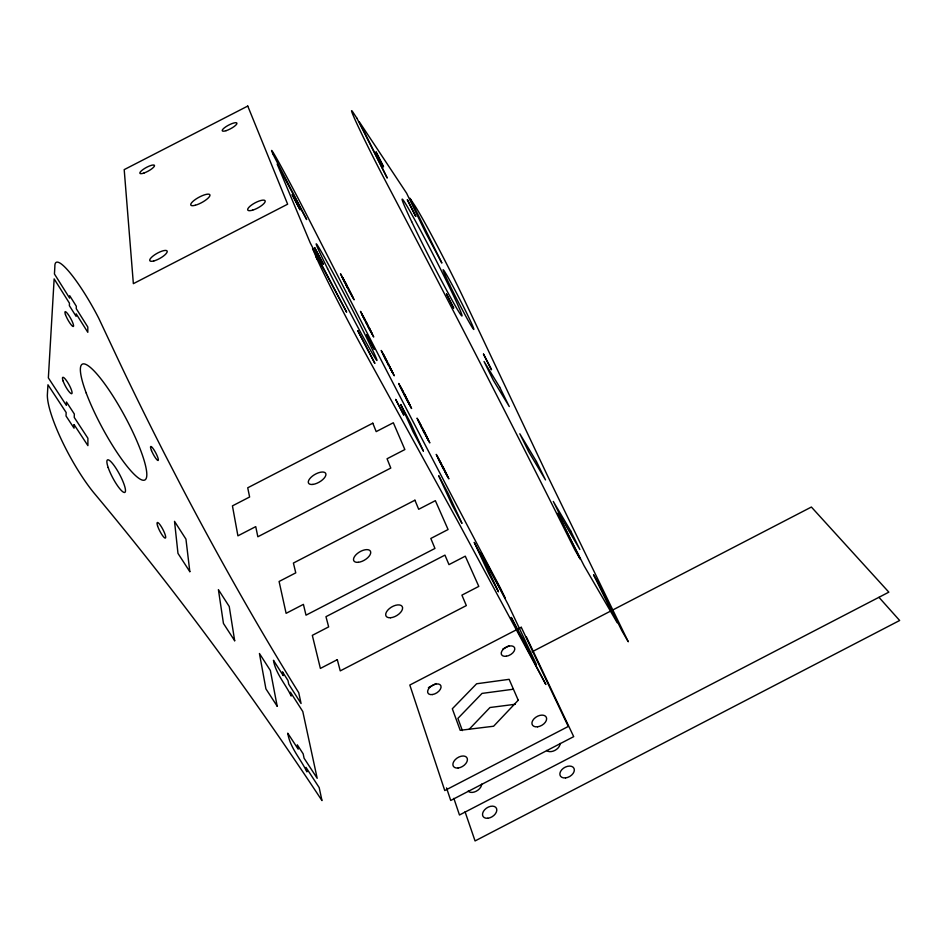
<?xml version="1.0" encoding="UTF-8"?>
<svg xmlns="http://www.w3.org/2000/svg" width="947" height="947" viewBox="0 0 947 947"><rect width="100%" height="100%" fill="white"/><g stroke="black" fill="none" stroke-linecap="round" stroke-linejoin="round"><path stroke-width="1.42" d="M469.049 729.403L489.978 707.516L515.286 704.272M428.399 687.629L436.236 683.556M502.857 649.038L509.379 645.653M532.214 651.725L811.39 507.036L888.842 592.159L459.473 815L453.85 798.345M513.061 689.262L482.035 693.405L457.898 718.406L462.385 730.599M273.21 154.633L306.662 219.562L277.175 164.091L310.237 242.917L346.626 312.167L312.546 248.422L317.008 259.076M878.994 597.368L899.65 620.486L475.063 840.936L465.06 811.78M427.559 438.781L428.446 440.26L427.286 437.656M401.043 387.808L400.06 386.127L403.233 392.768M371.153 332.314L372.278 334.244L370.431 330.195M383.665 354.983L382.6 353.172L384.506 357.327M343.311 278.797L341.962 276.595L342.838 278.536M408.311 402.511L410.205 405.825L409.116 403.363M420.219 423.96L418.408 420.788L420.504 425.262M426.671 437.159L429.82 442.912L426.316 435.715M344.365 280.726L340.506 273.801L343.761 280.419M350.307 293.025L352.651 297.062L349.668 290.895M364.062 317.92L361.837 314.096L363.695 318.05M370.147 330.467L373.698 336.99L369.271 327.899M401.978 389.513L398.675 383.452L404.535 395.313M343.56 279.069L346.969 285.651M365.27 320.181L360.487 311.35L364.867 320.37M383.795 355.03L387.11 361.423M385.808 358.949L381.203 350.461L385.678 359.647M401.126 387.761L403.114 391.644M349.052 290.67L354.107 299.832L348.354 288.326M421.332 426.032L417.047 418.136L421.675 427.582M370.987 332.196L367.578 325.614M389.667 367.341L392.851 373.082L390.898 368.845M425.558 435.064L427.559 438.97M444.77 471.334L447.517 476.258L445.291 471.535M420.764 424.812L422.575 428.411M441.586 464.29L437.597 457.01L438.804 459.686M402.582 390.484L407.506 399.989M345.146 282.04L348.638 288.717M364.784 319.115L366.607 322.714M405.872 397.906L411.59 408.512L408.169 401.433M426.138 436.318L421.19 426.777M388.353 364.832L394.248 375.793L389.738 366.548M407.719 401.564L404.369 395.136M349.526 291.723L344.27 281.602M369.425 329.296L365.944 322.619M422.35 427.831L425.629 434.2M404.203 393.561L405.884 396.805M442.142 466.433L443.8 469.629M386.932 360.973L388.637 364.264M422.836 429.997L424.528 433.253M366.477 322.335L368.205 325.673M386.79 361.967L388.53 365.305M345.975 284.929L347.762 288.385M444.569 469.949L436.247 454.382L439.787 461.651M442.876 466.776L448.866 478.874L440.509 463.237M423.889 430.921L427.097 437.112M388.448 364.015L390.282 367.472M367.969 325.354L369.863 328.905M385.121 358.7L386.992 362.216M364.264 319.328L366.193 322.951M439.017 460.289L440.947 463.971M407.009 399.137L408.986 402.913M342.79 278.655L344.933 282.739M526.366 636.858L573.704 736.648L450.725 800.464L446.534 787.904M273.103 154.385A58.856 1.385 62.5 0 1 305.1 211.797L325.981 252.719A473.595 8.274 62.6 0 0 374.16 346.566L390.661 378.469A473.595 8.274 62.6 0 0 500.49 588.241L505.035 597.888L481.052 552.847L508.397 605.038L536.476 664.628L511.25 617.397L515.002 625.411L545.851 684.503L458.194 522.046L364.891 352.367A67.959 2.001 62.5 0 1 315.978 256.625M481.692 784.104A7.931 5.078 -32.8 0 1 476.223 791.23A7.931 5.078 -32.8 0 1 468.161 791.124M560.079 743.431A7.884 5.102 -29.7 0 1 554.883 750.415A7.884 5.102 -29.7 0 1 546.561 750.45M74.115 424.647L74.055 428.174L66.041 415.993L66.148 412.501L47.954 384.79L47.35 395.088A68.066 14.832 61.5 0 0 93.528 492.428C175.68 590.526 251.559 693.784 321.98 800.594L319.175 787.573L305.976 767.378L306.899 771.864C300.708 758.89 290.007 747.751 287.758 733.179L298.187 749.172L297.299 744.827L303.17 753.848L304.082 758.204L317.186 778.304L302.791 711.528L290.409 692.174L291.203 696.033C285.521 684.03 275.707 673.672 273.458 660.296L283.236 675.59L282.478 671.837L287.983 680.479L288.764 684.255L301.075 703.514L298.743 692.707A474.021 61.283 62.4 0 1 181.469 486.486L164.944 454.548A474.021 61.283 62.4 0 1 118.28 359.777L98.689 318.133A58.963 10.263 61 0 0 54.855 266.723L54.441 273.979L69.605 298.104L69.687 295.677L76.316 306.236L76.269 308.686L87.811 327.035L87.811 332.314L76.174 313.848L76.127 316.369L69.38 305.68L69.451 303.194L54.145 278.903L48.356 377.877L66.361 405.375L66.468 401.99L74.316 413.993L74.257 417.414L87.893 438.248L87.905 445.623L74.115 424.647M483.503 354.119L491.457 369.626L483.503 354.119M407.364 199.817L415.733 216.342L407.364 199.817M518.234 700.224L493.612 726.231L460.206 730.315L452.323 708.77L476.613 683.77L509.131 679.33L518.234 700.224M337.298 659.668L320.382 668.428L312.321 635.354L328.656 626.89L325.969 616.686L444.948 555.12L448.973 564.625L465.285 556.173L478.803 586.394L461.911 595.142L466.338 605.583L340.245 670.878L337.298 659.668M521.276 627.281L409.814 685.036L444.759 790.544L568.259 726.467L521.276 627.281M372.798 423.191L247.723 487.8L249.617 496.997L232.441 505.876L237.91 535.836L255.737 526.627L257.844 536.771L390.791 468.055L387.063 458.762L404.866 449.553L393.336 422.753L376.184 431.619L372.798 423.191M414.928 500.205L293.404 563.051L295.772 572.852L279.093 581.482L286.112 613.325L303.407 604.375L306.011 615.171L434.957 548.443L430.814 538.464L448.085 529.527L435.36 500.667L418.692 509.285L414.928 500.205M247.759 106.064L124.199 169.631L133.361 283.662L287.639 204.197L247.759 106.064M374.787 363.21L357.859 330.823L374.787 363.21M323.223 264.024L314.617 247.605L323.223 264.024M403.753 414.928L395.716 399.456L403.753 414.928M300.033 209.701L292.232 194.786L300.033 209.701M446.534 294.055L453.613 307.976L446.534 294.055M376.077 152.017L383.464 166.719L376.077 152.017M374.101 349.017L366.797 334.918L374.101 349.017M356.936 118.257L353.468 113.013A58.832 1.882 63 0 0 381.108 172.638L402.463 213.288A473.429 11.234 62.7 0 1 451.21 306.804L467.688 338.695A473.429 11.234 62.7 0 1 574.782 549.757L580.144 558.979L557.487 513.286L584.11 565.821L617.219 622.771L593.544 574.77L598.019 582.405L621.824 630.666L628.275 641.77L547.555 475.808L464.776 300.815A67.924 2.711 62.9 0 0 414.857 205.665L409.933 198.231L441.858 263.041L425.724 232.796L406.63 193.235L359.292 121.808L387.24 178.048L356.936 118.257M189.826 571.668L177.977 553.391L174.52 521.347L185.955 539.151L189.826 571.668M234.678 640.74L223.445 623.434L218.402 589.626L229.245 606.518L234.678 640.74M277.187 706.213L265.906 688.836L259.442 653.501L270.369 670.5L277.187 706.213M499.696 387.157L484.035 361.482L493.351 380.327L509.273 406.559L499.696 387.157M536.44 461.544L519.82 433.785L528.663 451.672L545.508 479.928L536.44 461.544M570.733 531.007L553.297 501.437L562.198 519.43L579.86 549.473L570.733 531.007M423.321 450.985L413.117 431.891L400.735 404.499L410.631 423.06L423.321 450.985M461.864 523.194L452.204 505.118L438.698 475.725L448.085 493.34L461.864 523.194M498.406 591.65L488.699 573.48L474.21 542.359L483.668 560.091L498.406 591.65M458.135 768.005A8.014 4.995 -32.6 0 0 467.226 758.346A8.014 4.995 -32.6 0 0 455.128 759.743A8.014 4.995 -32.6 0 0 458.135 768.005M506.278 656.247A7.41 4.356 -29.1 0 0 514.564 647.677A7.41 4.356 -29.1 0 0 503.141 649.382A7.41 4.356 -29.1 0 0 506.278 656.247M537.565 726.799A7.967 5.019 -29.6 0 0 546.336 717.305A7.967 5.019 -29.6 0 0 533.942 718.868A7.967 5.019 -29.6 0 0 537.565 726.799M432.353 694.565A7.446 4.333 -31.5 0 0 440.911 685.841A7.446 4.333 -31.5 0 0 429.76 687.404A7.446 4.333 -31.5 0 0 432.353 694.565M565.537 777.901A7.801 5.173 -29.9 0 0 574.012 768.408A7.801 5.173 -29.9 0 0 561.772 769.733A7.801 5.173 -29.9 0 0 565.537 777.901M487.788 818.255A7.848 5.149 -33.1 0 0 496.571 808.596A7.848 5.149 -33.1 0 0 484.627 809.78A7.848 5.149 -33.1 0 0 487.788 818.255M390.495 617.752A9.399 5.007 -30.8 0 0 402.582 607.619A9.399 5.007 -30.8 0 0 389.359 608.601A9.399 5.007 -30.8 0 0 390.495 617.752M358.238 562.317A9.6 4.771 -30.5 0 0 370.715 552.172A9.6 4.771 -30.5 0 0 357.374 553.486A9.6 4.771 -30.5 0 0 358.238 562.317M312.912 484.414A9.884 4.415 -30 0 0 325.934 474.269A9.884 4.415 -30 0 0 312.463 476.069A9.884 4.415 -30 0 0 312.912 484.414M153.793 260.958A9.908 2.888 -29.2 0 0 167.228 251.63A9.908 2.888 -29.2 0 0 154.397 255.003A9.908 2.888 -29.2 0 0 153.793 260.958M252.683 210.127A9.837 2.9 -28.1 0 0 265.184 200.977A9.837 2.9 -28.1 0 0 251.405 205.132A9.837 2.9 -28.1 0 0 252.683 210.127M144.015 173.017A8.31 2.048 -28.6 0 0 154.515 165.476A8.31 2.048 -28.6 0 0 142.985 169.549A8.31 2.048 -28.6 0 0 144.015 173.017M226.061 130.686A8.274 2.06 -27.8 0 0 236.951 123.299A8.274 2.06 -27.8 0 0 225.706 126.862A8.274 2.06 -27.8 0 0 226.061 130.686M195.26 205.262A10.831 2.995 -28.4 0 0 209.974 195.319A10.831 2.995 -28.4 0 0 195.84 199.142A10.831 2.995 -28.4 0 0 195.26 205.262M327.555 268.605A65.686 1.705 62.5 0 0 376.456 360.049A65.686 1.705 62.5 0 0 335.38 277.282A65.686 1.705 62.5 0 0 327.555 268.605M151.473 450.512A7.943 1.432 62 0 0 158.161 460.467A7.943 1.432 62 0 0 153.663 449.363A7.943 1.432 62 0 0 151.473 450.512M157.569 525.869A8.76 1.74 62.5 0 0 165.074 538.097A8.76 1.74 62.5 0 0 161.499 526.982A8.76 1.74 62.5 0 0 157.569 525.869M63.082 380.954A9.316 1.918 61.1 0 0 71.404 393.715A9.316 1.918 61.1 0 0 67.367 381.925A9.316 1.918 61.1 0 0 63.082 380.954M108.159 467.498A18.407 3.824 61.9 0 0 124.258 492.476A18.407 3.824 61.9 0 0 116.114 468.469A18.407 3.824 61.9 0 0 108.159 467.498M65.485 314.676A8.44 1.551 60.9 0 0 72.978 326.466A8.44 1.551 60.9 0 0 69.332 316.168A8.44 1.551 60.9 0 0 65.485 314.676M86.224 393.029A65.781 12.654 61.6 0 0 143.542 480.271A65.781 12.654 61.6 0 0 110.988 392.969A65.781 12.654 61.6 0 0 86.224 393.029M449.612 284.751A33.678 1.29 62.8 0 0 473.796 329.438A33.678 1.29 62.8 0 0 451.849 284.242A33.678 1.29 62.8 0 0 449.612 284.751M411.661 221.622A65.651 2.32 62.9 0 0 461.426 315.588A65.651 2.32 62.9 0 0 423.51 236.052A65.651 2.32 62.9 0 0 411.661 221.622"/></g></svg>
